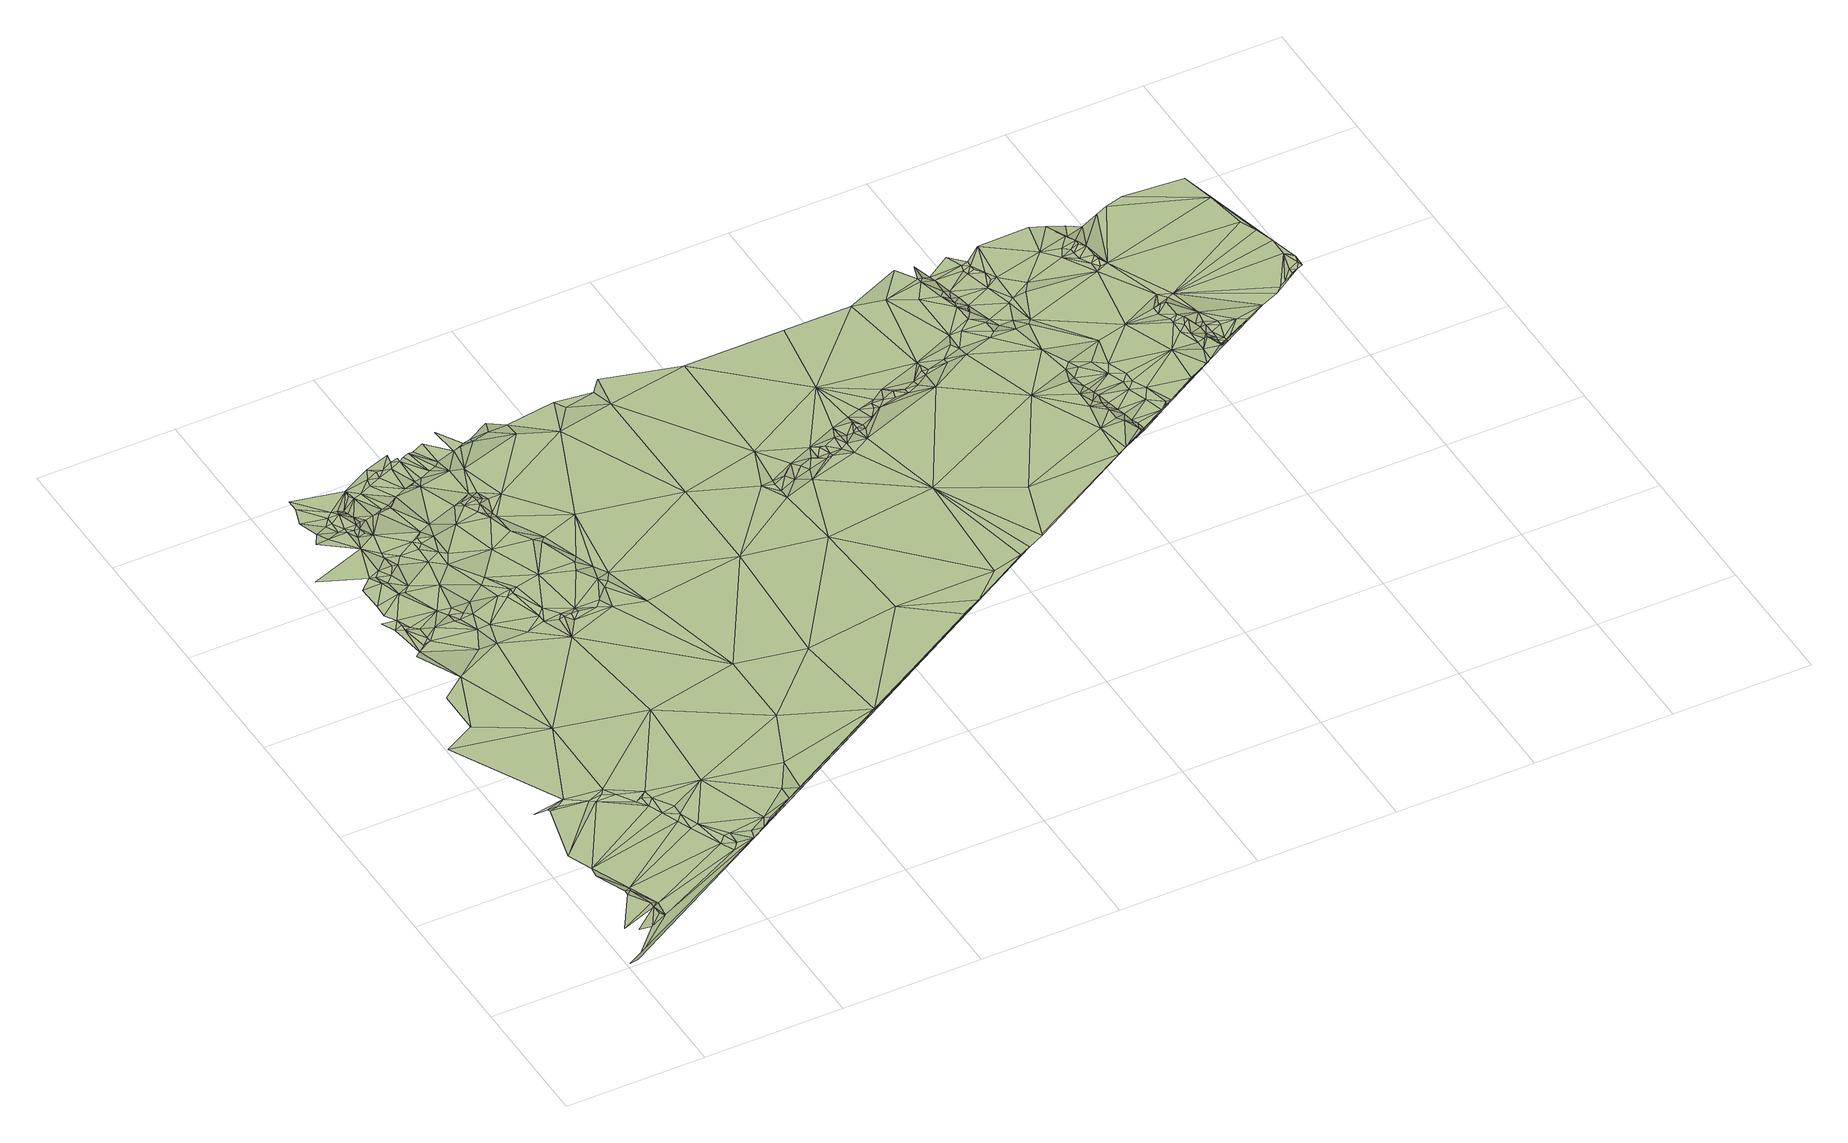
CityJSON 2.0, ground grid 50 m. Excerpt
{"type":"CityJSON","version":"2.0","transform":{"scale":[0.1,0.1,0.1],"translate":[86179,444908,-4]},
"CityObjects":{
"terrain1":{"type":"TINRelief","geometry":[{"type":"CompositeSurface","lod":"1","boundaries":[[[0,1,2]],[[3,4,0]],[[5,6,7]],[[3,7,6]],[[3,0,8]],[[8,0,2]],[[9,5,10]],[[11,9,12]],[[10,5,7]],[[3,8,2]],[[13,11,12]],[[14,15,1]],[[9,10,12]],[[3,16,7]],[[3,2,17]],[[10,7,16]],[[3,17,16]],[[12,10,17]],[[10,16,17]],[[18,19,13]],[[1,15,2]],[[20,21,22]],[[23,19,24]],[[21,23,25]],[[13,12,26]],[[21,25,22]],[[17,2,27]],[[12,17,28]],[[24,19,18]],[[25,23,24]],[[25,24,22]],[[18,13,29]],[[22,30,31]],[[22,24,32]],[[31,30,33]],[[13,34,29]],[[13,26,34]],[[12,35,26]],[[24,18,36]],[[12,28,35]],[[24,36,32]],[[17,27,28]],[[18,37,36]],[[38,33,39]],[[2,15,27]],[[22,32,30]],[[32,36,37]],[[18,40,37]],[[18,29,40]],[[39,33,30]],[[32,37,41]],[[37,40,41]],[[40,29,42]],[[40,42,41]],[[42,29,43]],[[34,43,29]],[[39,44,45]],[[46,34,26]],[[35,46,26]],[[41,42,43]],[[47,43,34]],[[48,35,28]],[[47,34,46]],[[48,46,35]],[[48,28,49]],[[28,27,50]],[[51,52,44]],[[51,44,53]],[[28,50,49]],[[54,53,44]],[[55,52,56]],[[48,49,57]],[[58,52,51]],[[56,52,58]],[[49,50,57]],[[51,53,59]],[[39,60,44]],[[58,51,61]],[[54,59,53]],[[27,15,50]],[[56,58,61]],[[51,62,61]],[[51,59,62]],[[41,43,63]],[[50,15,57]],[[60,54,44]],[[47,63,43]],[[48,63,46]],[[47,46,63]],[[39,30,64]],[[54,65,59]],[[32,41,66]],[[56,67,68]],[[62,59,65]],[[67,69,68]],[[30,32,66]],[[48,57,70]],[[71,57,15]],[[69,72,73]],[[56,61,74]],[[61,62,74]],[[39,64,60]],[[67,72,69]],[[71,70,57]],[[62,65,74]],[[75,76,77]],[[76,73,72]],[[71,15,78]],[[54,79,65]],[[56,74,67]],[[48,70,63]],[[60,79,54]],[[76,72,80]],[[71,78,70]],[[67,81,72]],[[80,72,81]],[[74,65,82]],[[76,80,83]],[[65,84,82]],[[41,63,66]],[[65,79,84]],[[67,74,85]],[[86,87,88]],[[67,89,81]],[[67,85,89]],[[80,81,90]],[[60,64,79]],[[83,80,90]],[[77,76,83]],[[87,77,88]],[[70,78,91]],[[81,89,90]],[[15,92,78]],[[86,93,94]],[[82,84,95]],[[84,79,95]],[[74,82,96]],[[86,88,97]],[[30,98,64]],[[83,90,99]],[[82,95,100]],[[85,74,101]],[[86,97,93]],[[96,82,100]],[[102,103,94]],[[89,85,101]],[[64,104,79]],[[102,94,93]],[[95,79,105]],[[106,90,89]],[[88,77,107]],[[77,83,108]],[[83,99,108]],[[88,107,97]],[[101,74,96]],[[78,92,91]],[[100,95,105]],[[99,90,106]],[[63,70,109]],[[105,79,104]],[[93,97,110]],[[70,91,92]],[[30,66,98]],[[102,93,110]],[[111,112,103]],[[77,108,113]],[[110,97,114]],[[108,99,106]],[[96,100,115]],[[107,77,116]],[[114,97,107]],[[111,103,102]],[[117,104,64]],[[115,100,105]],[[77,113,118]],[[114,107,119]],[[101,96,115]],[[106,89,120]],[[107,116,119]],[[77,118,116]],[[113,108,121]],[[108,106,121]],[[102,110,122]],[[110,114,122]],[[120,89,101]],[[114,119,123]],[[116,124,119]],[[111,102,122]],[[70,92,109]],[[116,125,124]],[[114,123,122]],[[116,118,125]],[[126,105,104]],[[124,123,119]],[[121,106,120]],[[118,124,125]],[[111,122,127]],[[117,64,98]],[[111,128,112]],[[115,105,126]],[[113,121,129]],[[118,113,129]],[[124,130,123]],[[122,131,127]],[[122,123,132]],[[101,115,133]],[[63,109,134]],[[122,135,131]],[[118,136,124]],[[117,137,104]],[[122,132,135]],[[123,130,132]],[[138,127,131]],[[121,120,139]],[[120,101,140]],[[124,136,130]],[[135,138,131]],[[111,127,128]],[[126,104,141]],[[121,139,129]],[[136,132,130]],[[140,101,133]],[[109,92,142]],[[115,126,133]],[[118,143,136]],[[104,137,141]],[[138,128,127]],[[143,132,136]],[[135,144,138]],[[132,144,135]],[[66,63,145]],[[139,120,146]],[[118,147,143]],[[146,120,140]],[[117,98,148]],[[117,148,137]],[[118,129,149]],[[129,139,150]],[[143,144,132]],[[138,151,128]],[[118,149,147]],[[150,139,146]],[[144,151,138]],[[129,150,152]],[[140,133,153]],[[109,142,134]],[[146,140,154]],[[133,126,155]],[[129,152,149]],[[126,141,155]],[[153,133,155]],[[63,134,145]],[[144,128,151]],[[141,137,156]],[[150,146,157]],[[152,150,157]],[[137,148,158]],[[159,148,98]],[[147,160,143]],[[160,144,143]],[[157,146,154]],[[155,141,156]],[[156,137,158]],[[161,128,144]],[[149,152,157]],[[153,155,162]],[[148,163,158]],[[159,163,148]],[[159,98,164]],[[149,165,147]],[[162,155,156]],[[160,161,144]],[[165,160,147]],[[162,156,158]],[[140,153,166]],[[154,140,166]],[[98,167,164]],[[168,161,160]],[[159,164,163]],[[165,168,160]],[[149,157,169]],[[161,170,128]],[[149,169,165]],[[171,157,154]],[[164,172,163]],[[158,163,173]],[[153,162,174]],[[164,167,172]],[[66,175,98]],[[176,161,168]],[[165,176,168]],[[162,158,174]],[[172,173,163]],[[177,170,161]],[[170,178,128]],[[169,176,165]],[[172,167,179]],[[169,157,171]],[[176,177,161]],[[171,154,166]],[[153,174,166]],[[98,180,167]],[[174,158,173]],[[172,179,173]],[[177,181,170]],[[179,167,182]],[[92,183,142]],[[184,177,176]],[[179,182,173]],[[170,185,178]],[[186,176,169]],[[66,145,175]],[[170,181,185]],[[184,181,177]],[[169,171,187]],[[167,180,182]],[[178,185,188]],[[185,181,188]],[[182,189,173]],[[184,176,186]],[[142,183,134]],[[186,169,187]],[[98,175,180]],[[174,173,190]],[[171,166,191]],[[184,192,181]],[[188,181,192]],[[166,174,193]],[[178,188,194]],[[184,186,195]],[[171,196,187]],[[184,195,197]],[[173,189,198]],[[182,180,189]],[[184,197,192]],[[171,199,196]],[[188,192,200]],[[197,195,186]],[[171,191,199]],[[191,166,201]],[[190,173,198]],[[166,193,201]],[[194,188,200]],[[197,186,202]],[[203,187,196]],[[180,204,189]],[[174,190,205]],[[197,206,192]],[[183,145,134]],[[207,193,174]],[[200,192,206]],[[186,187,208]],[[207,174,205]],[[197,202,206]],[[15,209,92]],[[203,208,187]],[[196,199,210]],[[191,211,199]],[[203,196,212]],[[198,189,204]],[[200,206,213]],[[210,199,211]],[[191,201,214]],[[196,210,215]],[[191,216,211]],[[202,186,217]],[[196,215,212]],[[191,214,216]],[[210,211,216]],[[180,218,204]],[[202,219,206]],[[203,212,208]],[[180,175,218]],[[220,201,193]],[[214,201,220]],[[186,208,217]],[[198,204,221]],[[219,222,206]],[[215,210,223]],[[190,198,224]],[[212,215,223]],[[190,224,205]],[[210,216,225]],[[220,193,207]],[[202,217,219]],[[221,204,218]],[[208,212,226]],[[207,205,227]],[[219,228,222]],[[212,223,226]],[[223,210,225]],[[198,221,229]],[[220,207,227]],[[230,216,214]],[[227,205,224]],[[198,229,224]],[[231,228,219]],[[226,223,225]],[[229,221,218]],[[217,231,219]],[[230,225,216]],[[232,208,226]],[[233,228,231]],[[233,234,228]],[[232,217,208]],[[226,225,230]],[[217,233,231]],[[235,175,145]],[[214,220,236]],[[232,226,230]],[[233,237,234]],[[220,227,236]],[[227,224,236]],[[230,214,236]],[[217,238,233]],[[224,229,236]],[[232,238,217]],[[233,238,237]],[[235,145,183]],[[239,238,232]],[[175,240,218]],[[239,232,241]],[[229,218,240]],[[239,242,238]],[[243,238,242]],[[232,230,244]],[[239,241,242]],[[241,245,242]],[[232,244,241]],[[92,209,183]],[[235,240,175]],[[241,246,245]],[[230,236,247]],[[229,248,236]],[[249,245,246]],[[241,244,246]],[[230,247,244]],[[249,246,250]],[[246,244,250]],[[229,240,248]],[[251,235,183]],[[244,247,250]],[[247,236,248]],[[247,252,250]],[[253,240,235]],[[15,254,209]],[[251,183,255]],[[251,253,235]],[[256,252,247]],[[257,247,248]],[[240,258,248]],[[257,256,247]],[[255,183,209]],[[256,259,252]],[[253,260,240]],[[240,260,258]],[[257,259,256]],[[261,257,248]],[[257,262,259]],[[261,248,258]],[[251,255,209]],[[263,258,260]],[[263,264,258]],[[265,258,264]],[[251,266,253]],[[253,267,260]],[[268,264,263]],[[261,258,265]],[[269,263,260]],[[268,265,264]],[[251,209,266]],[[270,262,257]],[[268,263,269]],[[269,260,267]],[[268,271,265]],[[261,265,271]],[[270,257,261]],[[268,269,271]],[[272,271,269]],[[269,267,273]],[[272,269,273]],[[253,274,267]],[[261,271,275]],[[272,276,271]],[[272,273,276]],[[273,267,277]],[[266,274,253]],[[275,271,276]],[[276,273,277]],[[267,278,277]],[[209,279,266]],[[275,276,280]],[[276,277,280]],[[267,281,278]],[[275,280,282]],[[283,280,277]],[[282,280,283]],[[275,282,284]],[[283,277,278]],[[282,283,284]],[[285,261,275]],[[209,254,279]],[[270,261,285]],[[274,281,267]],[[275,284,286]],[[283,278,287]],[[283,287,284]],[[278,281,287]],[[284,287,286]],[[275,286,288]],[[266,279,274]],[[287,281,289]],[[286,287,289]],[[286,289,290]],[[288,286,290]],[[290,289,291]],[[289,281,292]],[[285,275,288]],[[288,290,291]],[[274,292,281]],[[291,289,293]],[[274,279,254]],[[293,289,292]],[[288,291,294]],[[291,293,294]],[[293,292,295]],[[288,294,296]],[[274,254,297]],[[293,295,298]],[[293,298,294]],[[292,299,295]],[[285,288,296]],[[298,295,299]],[[294,298,300]],[[294,300,296]],[[298,299,300]],[[270,285,301]],[[296,300,302]],[[300,299,302]],[[303,299,292]],[[285,296,304]],[[296,302,304]],[[274,297,305]],[[303,302,299]],[[304,302,306]],[[285,304,307]],[[274,308,292]],[[304,306,309]],[[303,306,302]],[[307,304,309]],[[303,309,306]],[[285,307,310]],[[303,311,309]],[[307,309,311]],[[303,292,308]],[[303,312,311]],[[307,311,310]],[[254,313,297]],[[310,311,314]],[[314,311,312]],[[303,315,312]],[[285,310,316]],[[285,317,301]],[[310,314,318]],[[314,312,315]],[[274,305,319]],[[303,308,315]],[[318,314,315]],[[297,320,305]],[[310,318,321]],[[318,315,322]],[[274,319,308]],[[285,316,317]],[[318,322,321]],[[310,321,316]],[[322,315,308]],[[321,322,323]],[[322,308,323]],[[321,323,324]],[[321,324,325]],[[321,325,316]],[[323,326,324]],[[297,313,320]],[[325,324,326]],[[325,326,316]],[[323,308,327]],[[323,327,326]],[[328,316,326]],[[329,305,320]],[[329,319,305]],[[328,326,327]],[[327,308,330]],[[317,316,331]],[[332,316,328]],[[330,308,319]],[[328,327,330]],[[332,333,316]],[[331,316,333]],[[332,328,334]],[[328,330,334]],[[332,334,333]],[[254,335,313]],[[317,331,336]],[[329,320,313]],[[337,333,334]],[[334,330,338]],[[331,333,339]],[[329,340,319]],[[330,319,341]],[[337,334,338]],[[329,313,342]],[[340,343,319]],[[344,333,337]],[[331,339,345]],[[343,346,319]],[[339,333,347]],[[329,348,340]],[[329,342,349]],[[329,349,348]],[[313,350,342]],[[313,351,350]],[[331,352,336]],[[344,347,333]],[[330,341,338]],[[313,353,351]],[[346,354,319]],[[331,345,352]],[[337,338,355]],[[340,356,343]],[[340,357,356]],[[358,340,348]],[[344,337,359]],[[358,357,340]],[[341,319,354]],[[337,355,359]],[[339,347,360]],[[345,339,360]],[[342,361,349]],[[350,362,342]],[[348,349,361]],[[356,363,343]],[[353,350,351]],[[362,364,342]],[[343,365,346]],[[358,348,366]],[[357,367,356]],[[358,368,357]],[[350,369,362]],[[370,347,344]],[[364,361,342]],[[353,369,350]],[[347,371,360]],[[372,365,343]],[[348,361,366]],[[369,364,362]],[[373,353,313]],[[363,372,343]],[[358,366,368]],[[367,363,356]],[[371,374,360]],[[375,355,338]],[[368,367,357]],[[345,360,376]],[[370,377,347]],[[344,359,378]],[[370,344,378]],[[365,379,346]],[[345,380,352]],[[374,376,360]],[[379,354,346]],[[381,371,347]],[[382,359,355]],[[381,347,377]],[[370,381,377]],[[375,338,341]],[[383,374,371]],[[345,384,380]],[[345,376,384]],[[370,378,381]],[[382,378,359]],[[385,352,380]],[[374,386,376]],[[381,383,371]],[[382,355,375]],[[383,386,374]],[[387,369,353]],[[387,364,369]],[[388,354,379]],[[386,384,376]],[[364,389,361]],[[384,390,380]],[[341,354,391]],[[385,380,390]],[[392,368,366]],[[366,361,389]],[[392,367,368]],[[393,365,372]],[[393,372,363]],[[388,391,354]],[[394,363,367]],[[393,379,365]],[[382,395,378]],[[382,375,395]],[[396,375,341]],[[388,379,393]],[[397,381,378]],[[387,389,364]],[[373,387,353]],[[392,366,389]],[[398,383,381]],[[398,386,383]],[[396,395,375]],[[388,399,391]],[[394,367,392]],[[400,384,386]],[[394,393,363]],[[397,378,395]],[[384,401,390]],[[341,391,402]],[[388,393,399]],[[396,403,395]],[[397,398,381]],[[396,341,402]],[[404,386,398]],[[373,405,387]],[[404,400,386]],[[397,395,403]],[[387,406,389]],[[392,389,407]],[[394,392,408]],[[400,401,384]],[[405,406,387]],[[409,390,401]],[[402,391,399]],[[393,410,399]],[[394,411,393]],[[392,407,408]],[[373,313,335]],[[407,389,406]],[[373,412,405]],[[394,408,411]],[[411,410,393]],[[405,412,406]],[[397,403,413]],[[396,402,403]],[[407,406,412]],[[397,413,398]],[[402,399,410]],[[404,414,400]],[[404,398,415]],[[400,414,401]],[[413,403,416]],[[404,417,414]],[[418,398,413]],[[409,401,419]],[[415,398,420]],[[404,415,417]],[[418,420,398]],[[401,414,419]],[[417,415,414]],[[373,421,412]],[[418,415,420]],[[407,412,421]],[[418,413,422]],[[422,413,416]],[[407,423,408]],[[408,423,411]],[[424,419,414]],[[415,424,414]],[[411,423,410]],[[418,424,415]],[[403,402,425]],[[402,410,425]],[[407,421,423]],[[373,426,421]],[[416,403,427]],[[410,423,425]],[[418,422,428]],[[418,428,424]],[[373,335,426]],[[403,425,427]],[[422,416,427]],[[423,421,426]],[[428,422,429]],[[428,430,424]],[[425,423,431]],[[422,427,429]],[[423,426,432]],[[423,432,433]],[[335,432,426]],[[423,433,434]],[[423,434,431]],[[425,435,436]],[[425,436,437]],[[425,431,435]],[[428,429,438]],[[335,439,432]],[[440,425,437]],[[427,425,440]],[[441,433,432]],[[433,442,434]],[[443,431,434]],[[443,434,442]],[[441,442,433]],[[441,432,444]],[[428,445,430]],[[439,446,432]],[[429,447,448]],[[429,427,449]],[[429,450,438]],[[444,432,446]],[[429,449,447]],[[428,438,451]],[[429,448,450]],[[436,452,437]],[[453,436,435]],[[431,453,435]],[[443,454,431]],[[443,442,455]],[[441,456,442]],[[428,451,445]],[[454,453,431]],[[441,444,456]],[[457,437,452]],[[458,452,436]],[[453,458,436]],[[459,449,427]],[[460,444,446]],[[443,455,454]],[[461,447,449]],[[462,455,442]],[[456,462,442]],[[450,463,438]],[[464,450,448]],[[465,448,447]],[[439,466,446]],[[460,446,467]],[[468,444,460]],[[440,437,457]],[[459,469,449]],[[470,456,444]],[[457,452,458]],[[459,427,471]],[[470,444,468]],[[461,449,469]],[[455,472,454]],[[438,463,451]],[[465,447,461]],[[446,466,467]],[[465,464,448]],[[464,463,450]],[[462,472,455]],[[427,440,471]],[[460,467,466]],[[459,471,469]],[[470,473,456]],[[468,460,466]],[[474,453,454]],[[471,461,469]],[[456,475,462]],[[457,458,476]],[[470,468,477]],[[474,458,453]],[[473,475,456]],[[478,445,451]],[[465,463,464]],[[471,465,461]],[[462,479,472]],[[440,457,476]],[[474,454,472]],[[468,466,477]],[[470,477,473]],[[478,451,463]],[[475,479,462]],[[478,480,445]],[[476,458,474]],[[479,474,472]],[[471,440,481]],[[477,482,473]],[[482,475,473]],[[335,483,439]],[[440,476,481]],[[465,484,463]],[[485,479,475]],[[484,478,463]],[[439,486,466]],[[476,474,481]],[[485,474,479]],[[482,485,475]],[[477,466,487]],[[484,480,478]],[[477,487,482]],[[471,488,465]],[[485,487,474]],[[482,487,485]],[[465,488,484]],[[466,486,487]],[[481,474,483]],[[439,483,486]],[[474,487,483]],[[471,489,488]],[[483,487,486]],[[471,481,490]],[[481,483,491]],[[481,491,492]],[[471,493,489]],[[481,492,494]],[[491,483,495]],[[471,490,493]],[[481,494,496]],[[493,497,489]],[[481,498,490]],[[481,496,498]],[[491,495,492]],[[492,495,499]],[[494,492,499]],[[500,499,501]],[[499,495,501]],[[494,499,500]],[[500,501,495]],[[493,502,497]],[[500,495,503]],[[494,500,503]],[[503,495,504]],[[494,503,505]],[[505,503,504]],[[494,505,506]],[[494,506,496]],[[493,490,498]],[[493,498,496]],[[493,496,502]]]}]}
},
"vertices":[
[161,140,11],[44,20,10],[224,170,10],[204,210,22],[114,140,18],[160,300,24],[72,160,23],[205,230,23],[207,180,17],[161,320,24],[179,320,18],[117,430,22],[187,340,11],[128,480,11],[4,0,24],[649,360,16],[227,230,15],[232,230,11],[297,760,13],[93,570,10],[90,790,21],[139,790,18],[206,810,21],[148,790,10],[275,770,15],[179,800,10],[477,550,13],[566,340,13],[545,390,13],[432,660,13],[340,1130,22],[3,1200,20],[337,790,23],[117,1260,23],[454,610,13],[497,500,13],[320,770,22],[363,750,21],[117,1420,23],[206,1490,23],[409,700,10],[450,720,22],[427,700,18],[454,680,22],[157,1670,11],[135,1650,17],[497,570,21],[498,610,23],[522,500,21],[567,410,22],[587,360,21],[162,1780,19],[139,1800,11],[182,1690,13],[206,1690,22],[117,1850,11],[161,1830,21],[589,410,22],[162,1800,22],[205,1710,21],[320,1580,23],[183,1780,21],[205,1760,21],[631,680,24],[386,1580,20],[249,1740,23],[656,1060,23],[228,1940,23],[137,1870,21],[139,1920,22],[723,430,21],[656,390,21],[206,2010,22],[137,2010,23],[294,1810,22],[26,2120,21],[182,2050,23],[228,2190,23],[701,390,16],[364,1670,20],[206,2050,19],[226,2010,17],[319,1780,17],[225,2070,23],[320,1740,22],[250,1940,19],[140,2320,23],[116,2280,20],[160,2280,23],[273,1960,23],[251,2030,23],[741,420,17],[836,470,20],[183,2340,21],[117,2390,24],[341,1740,19],[341,1800,23],[206,2300,19],[607,1490,24],[274,2070,23],[364,1760,23],[364,1920,20],[207,2370,25],[140,2460,21],[409,1670,24],[387,1740,24],[296,2070,19],[228,2280,24],[274,2120,20],[837,520,24],[205,2340,25],[228,2390,25],[138,2500,25],[274,2140,24],[229,2300,24],[409,1800,20],[250,2250,18],[498,1580,23],[295,2230,25],[251,2280,23],[384,2030,24],[320,2100,24],[247,2370,25],[272,2300,23],[273,2280,20],[275,2250,24],[499,1780,24],[252,2390,20],[319,2460,24],[387,2140,24],[296,2320,11],[268,2390,10],[288,2350,11],[477,1850,25],[904,630,23],[279,2370,13],[317,2320,10],[566,1630,24],[276,2390,11],[388,2100,24],[432,1990,25],[522,1760,25],[893,500,21],[342,2320,16],[335,2430,10],[991,840,27],[431,2050,33],[364,2320,18],[566,1600,24],[431,2170,25],[408,2120,24],[320,2440,18],[405,2140,31],[499,1870,32],[454,2030,31],[544,1780,34],[542,1760,34],[453,2120,35],[589,1650,33],[612,1580,29],[386,2340,10],[365,2440,10],[566,1780,33],[629,1600,32],[630,1580,33],[407,2320,24],[586,1980,32],[655,1560,24],[410,2340,17],[475,2190,25],[410,2480,19],[543,2140,33],[655,1580,35],[678,1600,32],[656,1800,34],[993,1130,23],[453,2370,13],[408,2460,10],[430,2520,24],[680,1580,36],[792,1560,25],[453,2480,10],[747,1580,25],[1281,720,26],[497,2390,13],[454,2500,20],[541,2370,22],[588,2230,25],[476,2500,18],[768,1600,31],[770,1760,33],[658,2120,32],[507,2500,10],[723,1960,32],[520,2550,25],[522,2390,18],[612,2210,33],[543,2410,10],[812,1690,33],[634,2160,33],[517,2520,19],[680,2030,33],[565,2410,14],[610,2230,29],[814,1650,28],[788,1800,32],[550,2520,10],[746,1940,30],[656,2260,28],[1827,1030,25],[657,2190,35],[656,2140,32],[652,2230,38],[545,2530,17],[679,2120,27],[657,2210,38],[675,2140,27],[657,2390,23],[902,1530,25],[607,2430,13],[766,1960,25],[837,1670,30],[567,2530,11],[678,2210,34],[832,1760,25],[699,2210,25],[680,2250,28],[808,1830,25],[590,2540,11],[860,1710,26],[747,2210,25],[634,2440,14],[701,2370,28],[654,2460,10],[608,2540,10],[1239,1080,26],[903,2010,26],[652,2560,10],[722,2480,13],[746,2480,19],[1264,1580,25],[792,2480,23],[768,2500,11],[714,2590,10],[927,2440,29],[793,2500,16],[858,2500,22],[1058,2390,24],[1264,1940,25],[877,2550,12],[926,2500,22],[1580,1130,23],[1105,2520,29],[1557,1530,23],[2094,1180,24],[1754,990,25],[1127,2480,29],[1262,2430,25],[1489,1850,25],[1239,2500,30],[1534,1760,25],[1551,2010,24],[1281,2550,30],[1535,1800,22],[1528,1830,30],[1532,1850,27],[1939,1130,24],[1646,1800,25],[1575,1850,31],[1600,1830,21],[1556,2480,26],[1623,1900,25],[1644,1870,29],[1665,1850,21],[1962,1580,25],[1714,1940,25],[1690,1890,28],[1737,1870,22],[1760,1870,26],[2051,1160,24],[1715,1890,21],[1826,1850,26],[1737,1920,31],[1759,1890,21],[1759,1920,28],[1872,2190,25],[1803,1940,31],[1803,1890,21],[1825,1990,25],[1826,1900,26],[1825,1940,28],[1848,1940,21],[1894,1890,26],[1872,1940,21],[1890,1980,31],[1893,1940,21],[1889,2010,26],[2156,1210,24],[1894,1960,21],[1916,1940,23],[1916,1960,21],[1916,2480,26],[1961,1980,20],[2006,2010,21],[1940,2030,25],[2231,1440,24],[1983,2010,27],[2005,2050,25],[2208,2010,24],[1985,2030,31],[2050,2080,26],[2030,2030,29],[2072,2030,20],[2595,1460,25],[2075,2050,31],[2119,2030,20],[2210,2140,25],[2160,2480,27],[2117,2050,20],[2455,1830,22],[2558,1440,25],[2162,2070,21],[2164,2050,20],[2210,2080,20],[2207,2100,24],[2210,2120,31],[2231,2100,20],[2298,2100,21],[2297,2120,20],[2570,1580,25],[2367,2100,27],[2274,2460,22],[2342,2160,31],[2366,2210,24],[2364,2140,23],[3038,1710,25],[2365,2570,26],[2410,2210,25],[2477,2140,23],[2366,2410,24],[2590,1690,26],[2592,2010,23],[2654,1580,23],[2592,1760,25],[2456,2250,25],[2411,2480,26],[2592,1830,23],[2453,2320,25],[2637,1650,23],[2637,1600,25],[2680,1530,19],[2679,1510,21],[2410,2500,25],[2698,1520,12],[2613,1890,20],[2499,2160,23],[2612,1710,24],[2634,1690,21],[2634,1670,23],[2498,2210,24],[2433,2390,24],[2677,1620,11],[2675,1560,19],[2643,1760,11],[2682,1580,13],[2629,1800,13],[2669,1650,11],[2648,1740,12],[2659,1690,11],[2692,1560,12],[2479,2280,23],[2457,2340,24],[2636,1780,12],[2799,1580,14],[2457,2370,22],[2569,2140,20],[2454,2410,21],[2480,2300,20],[2521,2230,13],[2622,1850,12],[2427,2500,22],[2495,2320,13],[2536,2190,12],[2488,2370,12],[2462,2480,11],[2437,2570,11],[2478,2410,11],[2790,1580,11],[2658,1890,13],[2771,1650,11],[2454,2500,12],[2637,1920,20],[2747,1720,9],[2727,1820,10],[2749,1760,11],[2584,2190,13],[2615,2140,23],[2615,2270,12],[2592,2370,10],[2704,1890,14],[2565,2480,10],[2569,2500,15],[2770,1960,24],[2632,2160,20],[2569,2460,11],[2802,1580,16],[2816,1600,20],[2794,1690,20],[2770,1740,20],[2547,2560,13],[2745,1850,21],[2771,1780,21],[2836,1600,19],[2634,2280,19],[2589,2480,20],[2614,2430,21],[2681,2280,24],[2591,2460,20],[2636,2390,20],[2592,2500,20],[2615,2390,20],[2940,1660,23],[2709,2320,22],[2952,1810,24],[2655,2550,23],[2882,1990,23],[3018,1700,23],[2929,2260,24],[2814,2430,25],[2861,2370,26],[2840,2550,26],[3018,1920,28],[3039,1760,28],[3041,1800,25],[3016,1870,26],[3017,1940,29],[2996,1980,27],[2997,2010,27],[2882,2410,26],[3087,1740,38],[3040,2070,24],[3064,1800,32],[3042,1850,26],[3040,1890,34],[3075,1800,37],[2885,2520,34],[3094,1740,38],[2907,2340,27],[2904,2370,28],[2928,2300,27],[2903,2390,29],[2917,2450,32],[3019,2010,36],[3041,1940,38],[3056,1920,38],[3060,1900,38],[3085,1830,22],[3024,2030,18],[3040,2010,38],[2951,2280,21],[3108,1760,18],[2950,2320,38],[3087,1870,19],[2933,2410,38],[2931,2390,39],[2949,2370,38],[3132,1770,18],[3111,1760,18],[3105,1790,18],[2954,2300,37],[3109,1800,18],[2976,2280,24],[3080,1890,22],[3109,1830,19],[3114,1930,26],[3107,1870,19],[3065,2040,24],[3130,1790,18],[2929,2460,19],[3107,1890,18],[2949,2510,18],[3086,2050,24],[3149,1850,18],[3314,1870,18],[2994,2480,18],[3151,1870,18],[3244,1830,19],[3207,1850,18],[3063,2510,19],[3108,2530,18],[3446,2260,18],[3382,1900,18],[3405,1920,18],[3421,2410,18],[3492,2060,18],[3493,1970,19],[3492,2130,19],[3177,2550,18],[3470,2200,19],[3426,1930,18],[3470,1980,19],[3470,1960,19],[3393,2530,19],[3512,2000,19],[3517,1980,19],[3518,2030,19],[3515,2040,19]
]}
